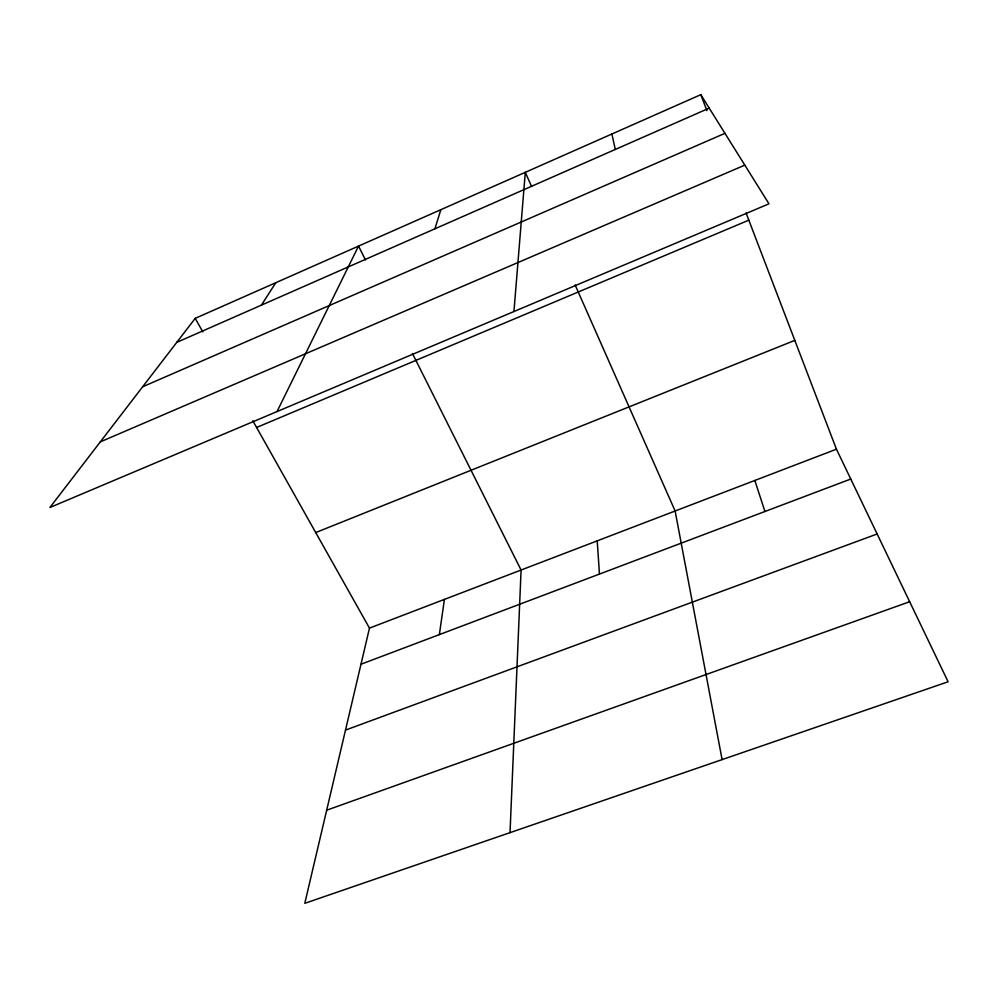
<?xml version="1.0" encoding="UTF-8"?>
<svg xmlns="http://www.w3.org/2000/svg" width="998" height="998" viewBox="0 0 998 998"><rect width="100%" height="100%" fill="white"/><g stroke="black" fill="none" stroke-linecap="round" stroke-linejoin="round"><path stroke-width="1.5" d="M510.028 832.644L521.081 570.033L412.448 353.541M513.945 311.513L525.297 172.317L531.56 186.489M439.357 634.603L444.409 599.411M252.831 420.769L369.472 628.116L304.789 903.327L948.1 681.771L836.436 449.2L746.08 212.998M434.903 228.816L440.866 209.68M277.02 411.575L358.531 246.094L365.48 259.942M261.376 305.163L275.835 282.683M195.209 318.362L49.9 507.495L768.971 203.817L700.808 94.673L195.209 318.362L202.819 331.897M176.758 342.376L709.216 108.133M142.639 386.787L724.96 133.333M100.311 441.877L744.807 165.132M256.598 427.481L748.824 220.159M315.717 532.57L794.82 340.393M369.472 628.116L836.436 449.2M360.989 664.244L850.77 479.04M345.508 730.099L877.142 533.98M326.683 810.201L909.665 601.719M575.147 285.004L675.122 511.001L722.103 759.603M700.808 94.673L706.921 110.641M754.837 480.462L764.942 511.5M611.911 133.994L615.279 149.463M597.228 540.854L599.461 574.075"/></g></svg>
